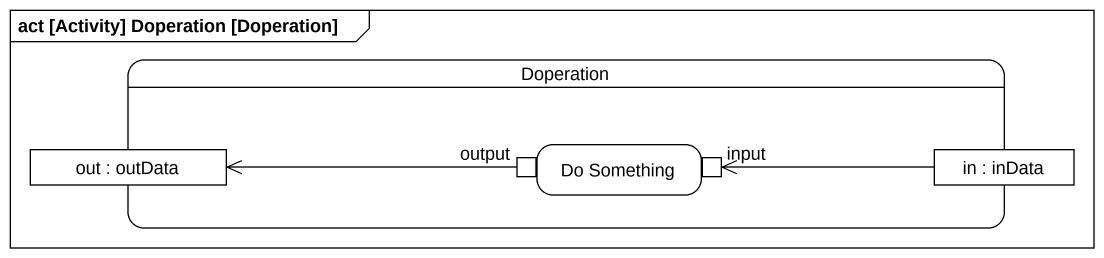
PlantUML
@startuml
mainframe act [Activity] Doperation [Doperation]
hide empty description
state Doperation {
  state "out : outData" as out <<object>>
  state "Do Something" as Do_Something {
    state output <<outputPin>>
    state input <<inputPin>>
  }
  state "in : inData" as in <<object>>
}
output -left-> out
in -left-> input
@enduml
